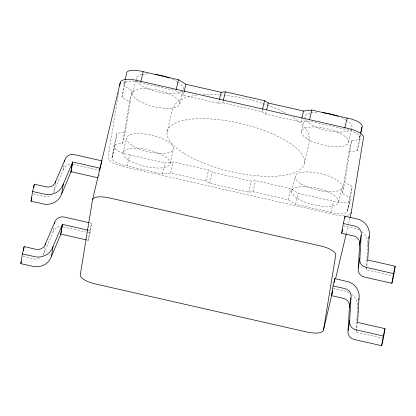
<?xml version="1.0" encoding="UTF-8"?>
<svg xmlns="http://www.w3.org/2000/svg" width="416" height="416" viewBox="0 0 416 416"><rect width="100%" height="100%" fill="white"/><g stroke="black" fill="none" stroke-linecap="round" stroke-linejoin="round"><path stroke-width="0.31" stroke-dasharray="2.08 1.56" d="M356.101 331.282L357.781 305.942M366.314 268.861L367.593 245.95L368.191 242.304M43.165 255.273A8.05 7.54 9.3 0 0 43.883 253.432L44.975 246.761M53.378 192.852A8.05 7.54 9.3 0 0 54.09 191.012L55.182 184.34M43.883 253.432L53.009 232.305L53.903 226.845M54.09 191.012L63.222 169.884L64.215 163.816M87.048 240.048L88.312 240.334L89.903 230.625L91.634 223.283L89.138 222.716M88.312 240.334L90.048 232.991L91.634 223.283M118.617 92.643L108.04 157.305A16.094 5.611 13.3 0 0 122.824 166.426L334.636 214.594A16.094 5.611 13.3 0 0 344.375 215.618M360.714 134.685L359.897 139.677L351.598 140.665L344.791 182.281L352.18 186.841L350.142 199.321L347.537 210.335A14.227 4.961 13.3 0 1 330.938 212.316L295.636 204.287L288.246 199.727L252.944 191.698L248.794 192.192L209.685 183.3L205.988 181.022L170.685 172.994L162.391 173.982L127.088 165.953A14.128 4.924 13.3 0 1 112.284 156.837L114.327 144.357L122.621 143.364L129.433 101.743L121.945 97.167L124.998 80.397M121.945 97.167L124.55 86.154L125.57 79.914M112.284 156.837L114.884 145.829L116.927 133.344L125.226 132.356L132.033 90.735L124.55 86.154M347.537 210.335L349.58 197.85L342.186 193.289L348.993 151.679L351.598 140.665M348.993 151.679L357.292 150.686L360.35 133.921M357.594 322.176L355.961 332.14L382.138 338.094M367.702 260.364L366.174 269.719L392.345 275.673M98.81 176.691L99.533 173.633M123.973 83.897L124.696 80.834M114.327 144.357L116.927 133.344M112.003 157.56L114.608 146.552M129.433 101.743L132.033 90.735M132.772 93.153L136.245 78.473M122.621 143.364L125.226 132.356M123.016 152.802L126.485 138.117M127.088 165.953L129.688 154.944A14.128 4.924 13.3 0 1 114.884 145.829M167.118 131.898L172.474 109.403L176.306 102.814L185.479 97.49L196.664 95.051M162.391 173.982L164.991 162.973L173.29 161.98L208.593 170.009L212.29 172.292L251.399 181.184L255.549 180.69L290.852 188.718L298.241 193.274L333.544 201.302A14.227 4.961 13.3 0 0 350.142 199.321M179.842 103.86L183.024 90.402M359.336 138.2A14.227 4.961 13.3 0 0 344.552 129.085L309.249 121.056L300.955 122.049L265.652 114.02L261.955 111.743L222.732 102.82L218.582 103.314L183.279 95.29L184.002 92.227M170.087 163.504L173.555 148.824M170.685 172.994L173.29 161.98M218.582 103.314L219.305 100.256M222.732 102.82L223.163 100.984M205.988 181.022L208.593 170.009M209.685 183.3L212.29 172.292M261.955 111.743L262.387 109.907M265.652 114.02L266.375 110.963M248.794 192.192L251.399 181.184M252.944 191.698L255.549 180.69M300.955 122.049L301.678 118.992M301.439 131.508L304.184 119.886M288.246 199.727L290.852 188.718M291.684 191.157L295.152 176.478M304.408 163.119L309.691 140.608L308.22 132.382L301.714 123.926L291.6 116.355M295.636 204.287L298.241 193.274M330.938 212.316L333.544 201.302M348.509 142.215L351.692 128.757M338.754 201.859L342.222 187.179M342.186 193.289L344.791 182.281M359.596 137.478L360.318 134.42M357.292 150.686L359.897 139.677M349.58 197.85L352.18 186.841M347.552 211.12L350.158 200.112M346.31 233.449L348.098 225.872M348.696 223.345L349.892 218.296M203.258 94.65L211.978 94.286L219.523 94.879M220.152 94.931L223.298 95.181M223.928 95.228C238.524 96.658 253.016 99.98 266.807 104.983M129.688 154.944L164.991 162.973M73.424 164.471L99.008 170.29M343.45 225.878L357.24 229.133A16.11 15.096 9.3 0 1 359.169 229.965M33.363 194.033L44.512 196.57A8.05 7.54 9.3 0 0 51.418 195.114M88.634 230.334L89.903 230.625M63.216 226.892L87.552 232.424M88.176 232.57L90.048 232.991M333.242 288.298L347.032 291.554A16.11 15.096 9.3 0 1 348.956 292.386M23.156 256.454L34.304 258.991A8.05 7.54 9.3 0 0 40.357 258.102M267.405 105.212L278.2 109.346L286.177 113.511M183.279 95.29L175.89 90.73L140.587 82.701A14.227 4.961 13.3 0 0 123.989 84.682M53.009 232.305A8.05 7.54 9.3 0 1 60.502 226.538M361.811 231.634A16.11 15.096 9.3 0 1 367.775 244.858M351.598 294.055A16.11 15.096 9.3 0 1 357.562 307.278M63.222 169.884A8.05 7.54 9.3 0 1 70.71 164.117M346.05 120.084A24.144 8.414 13.3 0 1 339.576 132.075A24.144 8.414 13.3 0 1 305.64 119.662M305.36 119.168A24.144 8.414 13.3 0 1 310.315 112.934M310.892 112.809A24.144 8.414 13.3 0 1 317.179 112.289M341.39 117.65A24.144 8.414 13.3 0 1 345.587 119.803M182.161 91.151A24.144 8.414 13.3 0 1 159.032 92.284A24.144 8.414 13.3 0 1 136.973 81.302M136.692 80.808A24.144 8.414 13.3 0 1 141.648 74.578M142.23 74.454A24.144 8.414 13.3 0 1 149.188 73.939M172.723 79.295A24.144 8.414 13.3 0 1 177.382 81.723M177.954 82.087A24.144 8.414 13.3 0 1 182.593 90.698M349.69 214.464A16.094 5.611 13.3 0 1 345.998 215.493M184.418 153.634A70.413 24.544 13.3 0 0 301.038 168.87A70.413 24.544 13.3 0 0 221.832 120.021A70.413 24.544 13.3 0 0 184.418 153.634M307.372 138.965A24.144 8.414 13.3 0 0 347.355 144.186A24.144 8.414 13.3 0 0 320.195 127.436A24.144 8.414 13.3 0 0 307.372 138.965M297.612 198.609A24.144 8.414 13.3 0 0 337.6 203.835A24.144 8.414 13.3 0 0 310.44 187.086A24.144 8.414 13.3 0 0 297.612 198.609M138.705 100.604A24.144 8.414 13.3 0 0 178.688 105.83A24.144 8.414 13.3 0 0 151.533 89.081A24.144 8.414 13.3 0 0 138.705 100.604M128.95 160.254A24.144 8.414 13.3 0 0 168.932 165.474A24.144 8.414 13.3 0 0 141.778 148.73A24.144 8.414 13.3 0 0 128.95 160.254M301.085 183.929A24.144 8.414 13.3 0 0 341.068 189.15A24.144 8.414 13.3 0 0 313.914 172.406A24.144 8.414 13.3 0 0 301.085 183.929M132.418 145.574A24.144 8.414 13.3 0 0 172.401 150.795A24.144 8.414 13.3 0 0 145.246 134.046A24.144 8.414 13.3 0 0 132.418 145.574"/><path stroke-width="0.62" d="M358.972 298.657L357.552 322.426L384.992 328.671L383.401 338.38L381.664 345.722L354.208 339.477A8.05 7.54 9.3 0 1 348.098 330.351L349.383 307.44L350.969 297.731A8.05 7.54 9.3 0 0 344.859 288.605L333.096 285.927L334.828 278.59L348.618 281.84A16.11 15.096 9.3 0 1 359.154 297.57L358.774 299.874M348.098 330.351L349.69 320.642L350.969 297.731M367.749 259.99L395.2 266.25L393.614 275.959L391.877 283.301L364.421 277.056A8.05 7.54 9.3 0 1 358.311 267.93L359.59 245.019L361.182 235.31A8.05 7.54 9.3 0 0 355.072 226.184L343.304 223.506L345.041 216.169L358.831 219.419A16.11 15.096 9.3 0 1 369.361 235.149L368.784 238.664M358.311 267.93L359.897 258.222L361.182 235.31M369.184 236.236L367.702 260.364M60.871 234.094L51.158 257.109A16.11 15.096 9.3 0 1 34.642 266.687L20.8 263.656L22.386 253.947L24.123 246.605L35.89 249.283A8.05 7.54 9.3 0 0 45.469 243.724L54.6 222.596A8.05 7.54 9.3 0 1 64.178 217.038L89.138 222.716M71.084 171.673L61.365 194.688A16.11 15.096 9.3 0 1 44.855 204.266L31.008 201.235L32.599 191.526L34.336 184.184L46.103 186.862A8.05 7.54 9.3 0 0 55.682 181.303L64.808 160.176A8.05 7.54 9.3 0 1 74.391 154.617L101.847 160.862L100.11 168.204L72.654 161.975L62.956 184.98A16.11 15.096 9.3 0 1 46.441 194.558L32.599 191.526M23.426 250.853L24.123 246.605M33.738 187.824L34.336 184.184M45.271 244.941L45.469 243.724M55.385 183.123L55.682 181.303M54.402 223.808L54.6 222.596M64.61 161.387L64.808 160.176M51.485 256.053L53.071 246.345L62.462 224.385L88.005 230.194M61.693 193.632L63.284 183.924M60.611 234.926L62.202 225.217M70.824 172.505L72.41 162.796M62.462 224.385L60.856 234.104L86.414 239.902M72.67 161.964L71.063 171.683L97.89 177.767M350.038 217.662L351.234 212.612L363.485 137.706A16.094 5.611 13.3 0 0 348.702 128.591L136.89 80.423A16.094 5.611 13.3 0 0 120.292 82.404L92.529 199.846L80.278 274.752A16.094 5.611 13.3 0 0 95.061 283.868L306.873 332.036A16.094 5.611 13.3 0 0 323.471 330.06L332.129 293.436M99.814 170.024L100.012 168.808M119.766 85.602L120.292 82.404M323.471 330.06L335.722 255.154A16.094 5.611 13.3 0 0 320.939 246.038L109.127 197.865A16.094 5.611 13.3 0 0 92.529 199.846M349.383 307.44A8.05 7.54 9.3 0 0 343.273 298.314L331.505 295.641L333.096 285.927M359.59 245.019A8.05 7.54 9.3 0 0 353.48 235.893L341.718 233.22L343.304 223.506M334.136 282.838L334.828 278.59M344.739 217.989L345.041 216.169M360.916 133.432L361.941 127.192A14.227 4.961 13.3 0 0 347.157 118.076L311.854 110.048L303.555 111.036L268.252 103.012L264.555 100.729L225.332 91.811L221.182 92.305L185.879 84.276L178.49 79.721L143.187 71.692A14.227 4.961 13.3 0 0 126.589 73.668L125.143 79.789M381.664 345.722L383.256 336.014L384.992 328.671M391.877 283.301L393.463 273.593L395.2 266.25M31.008 201.235L31.876 197.564M20.8 263.656L21.377 261.206M140.873 81.479L143.187 71.692M176.176 89.508L178.49 79.721M184.148 91.619L185.879 84.276M219.45 99.648L221.182 92.305M223.309 100.376L225.332 91.811M262.532 109.294L264.555 100.729M266.661 109.736L268.252 103.012M301.818 118.378L303.555 111.036M309.54 119.834L311.854 110.048M344.843 127.863L347.157 118.076M360.495 133.307L361.941 127.192M341.718 233.22L342.581 229.549M331.505 295.641L332.665 290.748M335.561 278.912L346.159 234.083M53.071 246.345L52.744 247.4A16.11 15.096 9.3 0 1 36.234 256.979L22.386 253.947M393.463 273.593L366.007 267.348A8.05 7.54 9.3 0 1 359.897 258.222M383.256 336.014L355.8 329.768A8.05 7.54 9.3 0 1 349.69 320.642M322.343 112.601A24.144 8.414 13.3 0 1 338.146 116.329M155.002 74.402A24.144 8.414 13.3 0 1 169.478 77.974M351.234 212.612A16.094 5.611 13.3 0 1 350.979 213.304"/></g></svg>
